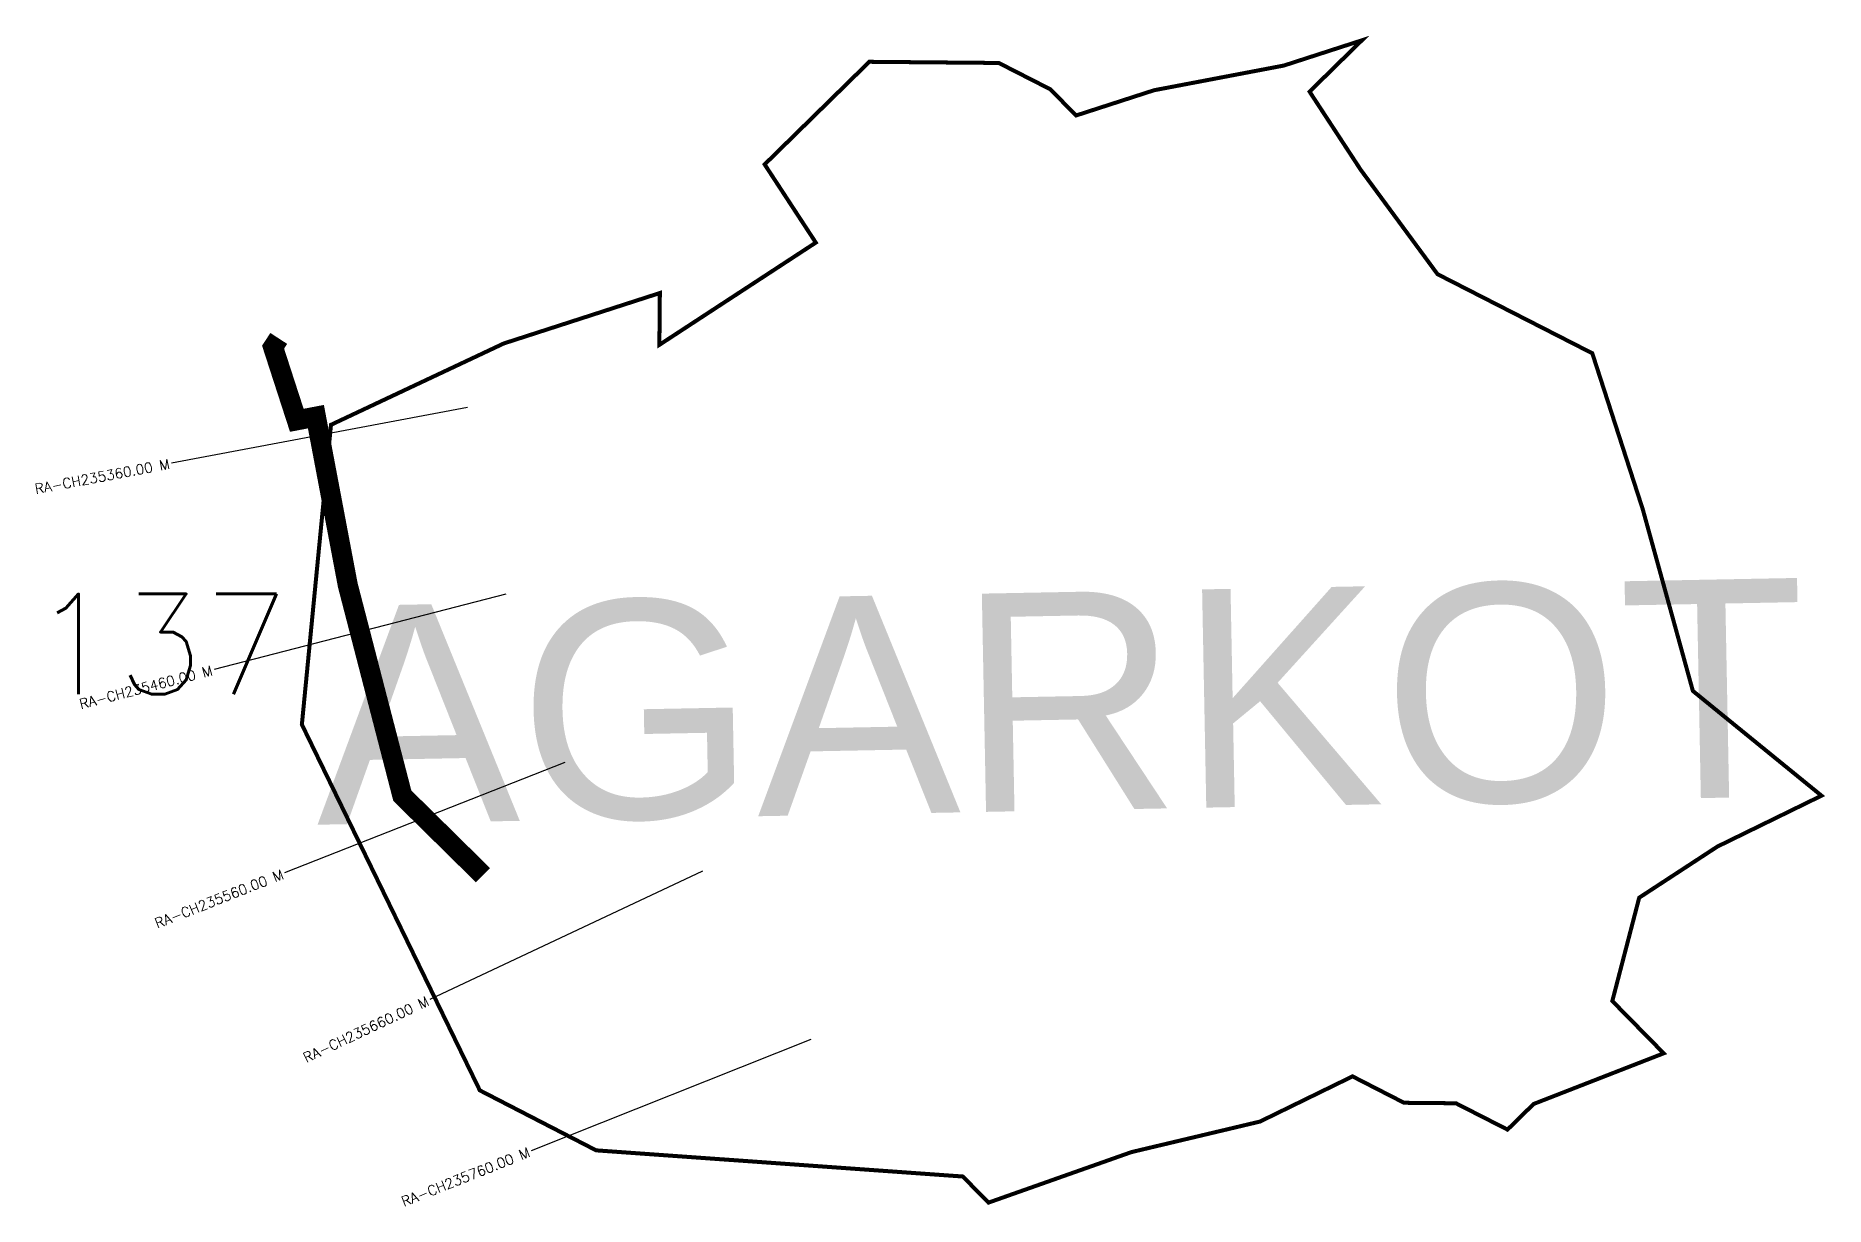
# Model space of a CAD drawing. Header units: metres. Extents: x 280755 to 281647, y 2051609 to 2052192.
import ezdxf
from ezdxf.enums import TextEntityAlignment as Align

# ---------------------------------------------------------------- set-up
doc = ezdxf.new("R2010")
doc.units = ezdxf.units.M
doc.header["$MEASUREMENT"] = 0
for name, color, linetype in [('ARTIFICIALLY PROTECTED', 4, 'Continuous'), ('CS', 134, 'Continuous'), ('CSMark', 6, 'Continuous'), ('VILLAGE NAME', 250, 'Continuous')]:
    doc.layers.add(name, color=color, linetype=linetype)
doc.styles.get("Standard").update_dxf_attribs({"font": 'simplex.shx'})

msp = doc.modelspace()

# ---------------------------------------------------------------- linework, layer by layer
at = {"color": 6, "const_width": 2, "flags": 128}
msp.add_lwpolyline([(281065.95, 2052037.81), (281143.84, 2052088.75), (281118.37, 2052127.7), (281170.48, 2052178.83), (281234.97, 2052178.25), (281260.67, 2052165.12), (281273.44, 2052152.08), (281312.29, 2052164.66), (281376.92, 2052176.96), (281415.78, 2052189.54), (281389.73, 2052163.96), (281415.2, 2052125.01), (281453.44, 2052073.02), (281530.51, 2052033.61), (281555.63, 2051955.96), (281580.6, 2051865.38), (281644.66, 2051813.19), (281592.83, 2051787.84), (281553.88, 2051762.37), (281540.49, 2051710.88), (281566.07, 2051684.83), (281501.31, 2051659.59), (281488.3, 2051646.82), (281462.6, 2051659.94), (281436.78, 2051660.18), (281411.12, 2051673.34), (281365.05, 2051650.83), (281301.06, 2051635.62), (281229.83, 2051610.44), (281217.06, 2051623.45), (281034.47, 2051636.48), (280976.53, 2051666.37), (280887.92, 2051848.64), (280902.42, 2051997.97), (280988.49, 2052038.51), (281066.19, 2052063.63), (281065.95, 2052037.81)], dxfattribs=at)
at = {"layer": 'ARTIFICIALLY PROTECTED', "const_width": 10, "flags": 128}
msp.add_lwpolyline([(280876.41, 2052041.01), (280873.58, 2052036.66), (280885.4, 2052000.21), (280894.91, 2052002.03), (280910.78, 2051918.1), (280937.94, 2051813.19), (280978.09, 2051773.58)], dxfattribs=at)
at = {"layer": 'CS'}
for p, q in [((280970.37, 2052006.64), (280822.98, 2051978.78)), ((280989.42, 2051913.6), (280844.2, 2051876)), ((281018.89, 2051829.66), (280879.34, 2051774.67)), ((281087.35, 2051775.54), (280951.62, 2051711.69)), ((281141.38, 2051691.72), (281002.02, 2051636.23))]:
    msp.add_line(p, q, dxfattribs=at)

# ---------------------------------------------------------------- texts
at = {"insert": (280753.17, 2051913.75), "char_height": 50, "attachment_point": 1}
msp.add_mtext_dynamic_manual_height_columns('137', width=84.3741, gutter_width=1, heights=[74.19], dxfattribs=at)
at = {"layer": 'CSMark'}
for s, rotation, p in [('RA-CH235360.00 M', 10.70592, (280821.99, 2051978.59)), ('RA-CH235460.00 M', 14.51615, (280843.24, 2051875.75)), ('RA-CH235560.00 M', 21.50534, (280878.41, 2051774.3)), ('RA-CH235660.00 M', 25.19338, (280950.71, 2051711.26)), ('RA-CH235760.00 M', 21.71212, (281001.09, 2051635.86))]:
    msp.add_text(s, height=5, rotation=rotation, dxfattribs=at).set_placement(p, align=Align.MIDDLE_RIGHT)
at = {"layer": 'VILLAGE NAME', "insert": (280893.34, 2051907.44), "char_height": 108.7483, "attachment_point": 1, "rotation": 1.10283}
msp.add_mtext_dynamic_manual_height_columns('{\\fArial|b0|i0|c0|p34;AGARKOT}', width=726.9295, gutter_width=543.74, heights=[0], dxfattribs=at)

doc.saveas('drawing.dxf')
